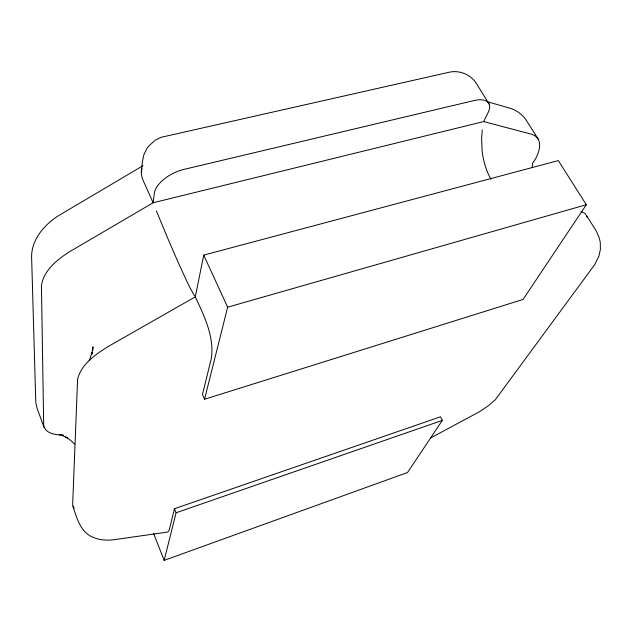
<?xml version="1.0" encoding="UTF-8"?>
<svg xmlns="http://www.w3.org/2000/svg" width="632" height="632" viewBox="0 0 632 632"><rect width="100%" height="100%" fill="white"/><g stroke="black" fill="none" stroke-linecap="round" stroke-linejoin="round"><path stroke-width="0.95" d="M92.746 350.768L92.983 346.857L91.672 354.615L92.122 352.474L89.238 360.398M482.271 129.868L481.616 138.29L482.129 150.851A61.976 44.675 -89.6 0 0 490.898 179.196M532.46 163.254C538.812 155.638 545.029 138.598 531.812 134.316L483.717 121.565L153.142 202.754L143.101 180.365L141.663 176.115L141.284 172.188L142.358 162.061L143.883 154.666L146.98 148.362L149.002 145.755L155.464 140.043L161.073 137.31L448.53 72.38C459.33 69.623 471.298 74.623 476.891 84.285L489.042 103.901M532.16 167.006L532.76 163.783M141.284 172.188L141.963 168.728M195.312 296.843L203.717 255.123L558.317 160.583L586.322 204.713L523.091 299.418L204.563 399.25L202.485 394.471L211.317 358.494C214.501 336.793 204.183 315.913 195.312 296.843L107.14 347.118C95.045 354.908 81.038 364.474 77.586 379.311L72.656 504.636L73.004 506.493C76.796 518.098 80.612 532.602 93.386 537.437C99.769 540.155 106.871 540.55 113.689 539.752L167.772 532.041L169.186 530.177L174.448 508.728L440.441 416.812L442.313 420.391L407.506 472.523L164.154 560.371L153.56 533.384M164.154 560.371L176.083 512.789L174.448 508.728M204.563 399.25L227.646 307.184L203.717 255.123M483.717 121.565L488.109 112.559A26.884 12.537 -32.5 0 0 474.118 100.543L184.299 169.313A28.954 15.531 -24.3 0 0 154.279 193.605L153.142 202.754L68.833 252.152C56.825 259.989 43.529 270.638 41.436 285.719L43.695 425.494C45.433 433.963 56.24 434.824 63.326 435.251L59.092 434.65M142.919 165.742L58.365 215.773C43.79 225.039 30.47 240.745 31.671 258.978L35.795 402.639L37.201 408.62L44.145 427.603M430.495 438.016L479.419 411.78L488.662 405.539L495.33 399.732L594.641 264.713L598.962 256.063L600.4 249.213L600.266 242.182L599.176 237.766L596.426 231.273L586.441 215.472L584.971 213.466L581.1 211.428M176.083 512.789L442.313 420.391M227.646 307.184L586.322 204.713M487.383 101.713L510.94 108.514C517.576 110.805 523.296 115.308 526.97 121.312L538.472 139.53M61.896 435.353L67.592 438.023L65.72 436.981L70.95 440.591L74.513 444.019M73.004 506.493L74.173 508.16M194.459 295.808L190.327 288.318M156.373 210.827L165.102 231.976A69.662 2.781 67.2 0 0 190.351 288.366M586.441 215.472L586.962 217.108"/></g></svg>
